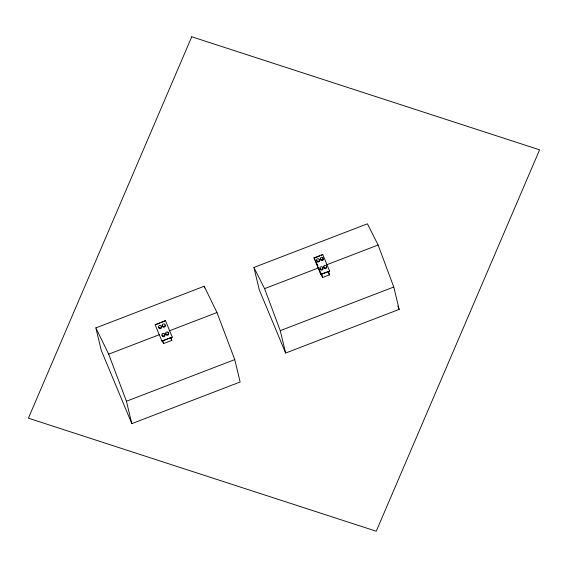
<?xml version="1.0" encoding="UTF-8"?>
<svg xmlns="http://www.w3.org/2000/svg" width="568" height="568" viewBox="0 0 568 568"><rect width="100%" height="100%" fill="white"/><g stroke="black" fill="none" stroke-linecap="round" stroke-linejoin="round"><path stroke-width="0.85" d="M95.871 327.899L204.189 286.258L216.976 312.521L234.754 359.594L240.136 382.001L131.819 423.643L101.246 350.3L95.871 327.899L108.658 354.162L126.437 401.235L131.819 423.643M253.91 267.457L367.432 223.813L378.103 245.007L393.766 287.003L399.148 309.404L285.626 353.047L259.292 289.857L253.91 267.457L264.581 288.65L280.251 330.64L285.626 353.047M314.083 257.829L322.752 254.492L329.632 271.149L320.963 274.479L314.083 257.829L320.963 274.479M314.161 258.163L319.678 256.04M321.254 255.437L322.752 254.492M155.099 324.598L165.451 320.622L172.274 337.129L161.923 341.105L155.185 324.939M155.98 324.633L159.963 323.1M161.553 322.489L165.451 320.622M264.581 288.65L318.896 267.769M326.579 264.816L378.103 245.007M108.658 354.162L159.218 334.729M169.115 330.924L216.976 312.521M320.885 274.145L329.632 271.149M320.416 271.838L322.539 277.532L329.397 274.891L328.595 271.525M162.341 340.53L163.492 343.583L171.756 340.409L171.018 337.349M280.251 330.64L393.766 287.003M126.437 401.235L234.754 359.594M316.419 262.842L317.831 265.654M397.799 306.166L399.148 309.404M170.599 337.349L171.756 340.409M328.489 272.448L329.397 274.891M321.729 274.159L322.539 277.532M204.189 286.258L204.601 287.976M172.274 337.129L161.923 341.105M162.76 340.53L163.492 343.583M322.454 258.042A1.455 1.321 -13.5 0 1 323.284 259.725A1.455 1.321 -13.5 0 1 321.41 260.563A1.455 1.321 -13.5 0 1 320.579 258.88M319.038 259.64A1.455 1.321 -13.5 0 1 319.422 261.379A1.455 1.321 -13.5 0 1 317.547 261.962A1.455 1.321 -13.5 0 1 316.83 260.321M326.408 266.463A1.455 1.321 -13.5 0 1 326.288 268.259A1.455 1.321 -13.5 0 1 324.328 268.38A1.455 1.321 -13.5 0 1 324.115 266.605M322.39 267.677A1.455 1.321 -13.5 0 1 322.773 269.424A1.455 1.321 -13.5 0 1 320.899 269.999A1.455 1.321 -13.5 0 1 320.182 268.359M161.021 326.259A1.455 1.321 -13.5 0 1 160.751 328.56A1.455 1.321 -13.5 0 1 158.72 327.289M167.787 332.713A1.455 1.321 -13.5 0 1 168.561 334.502A1.455 1.321 -13.5 0 1 166.509 335.134A1.455 1.321 -13.5 0 1 166.09 333.231M165.039 325.052A1.455 1.321 -13.5 0 1 164.912 326.849A1.455 1.321 -13.5 0 1 162.959 326.969A1.455 1.321 -13.5 0 1 162.739 325.194M164.038 334.147A1.455 1.321 -13.5 0 1 164.869 335.837A1.455 1.321 -13.5 0 1 162.995 336.668A1.455 1.321 -13.5 0 1 162.164 334.985M191.75 36.771L28.4 418.176L376.243 531.229L539.6 149.824L191.75 36.771M321.232 259.832A1.455 1.321 -13.5 0 0 323.185 258.312A1.455 1.321 -13.5 0 0 320.849 257.581A1.455 1.321 -13.5 0 0 321.232 259.832M317.484 261.273A1.455 1.321 -13.5 0 0 319.443 259.754A1.455 1.321 -13.5 0 0 317.1 259.022A1.455 1.321 -13.5 0 0 317.484 261.273M324.584 267.876A1.455 1.321 -13.5 0 0 326.536 266.356A1.455 1.321 -13.5 0 0 324.2 265.618A1.455 1.321 -13.5 0 0 324.584 267.876M320.835 269.317A1.455 1.321 -13.5 0 0 322.794 267.798A1.455 1.321 -13.5 0 0 320.451 267.059A1.455 1.321 -13.5 0 0 320.835 269.317M159.466 327.899A1.455 1.321 -13.5 0 0 161.418 326.38A1.455 1.321 -13.5 0 0 159.083 325.649A1.455 1.321 -13.5 0 0 159.466 327.899M166.566 334.502A1.455 1.321 -13.5 0 0 168.518 332.983A1.455 1.321 -13.5 0 0 166.175 332.244A1.455 1.321 -13.5 0 0 166.566 334.502M162.817 335.944A1.455 1.321 -13.5 0 0 164.77 334.417A1.455 1.321 -13.5 0 0 162.434 333.686A1.455 1.321 -13.5 0 0 162.817 335.944M163.215 326.458A1.455 1.321 -13.5 0 0 165.167 324.939A1.455 1.321 -13.5 0 0 162.824 324.207A1.455 1.321 -13.5 0 0 163.215 326.458"/></g></svg>
